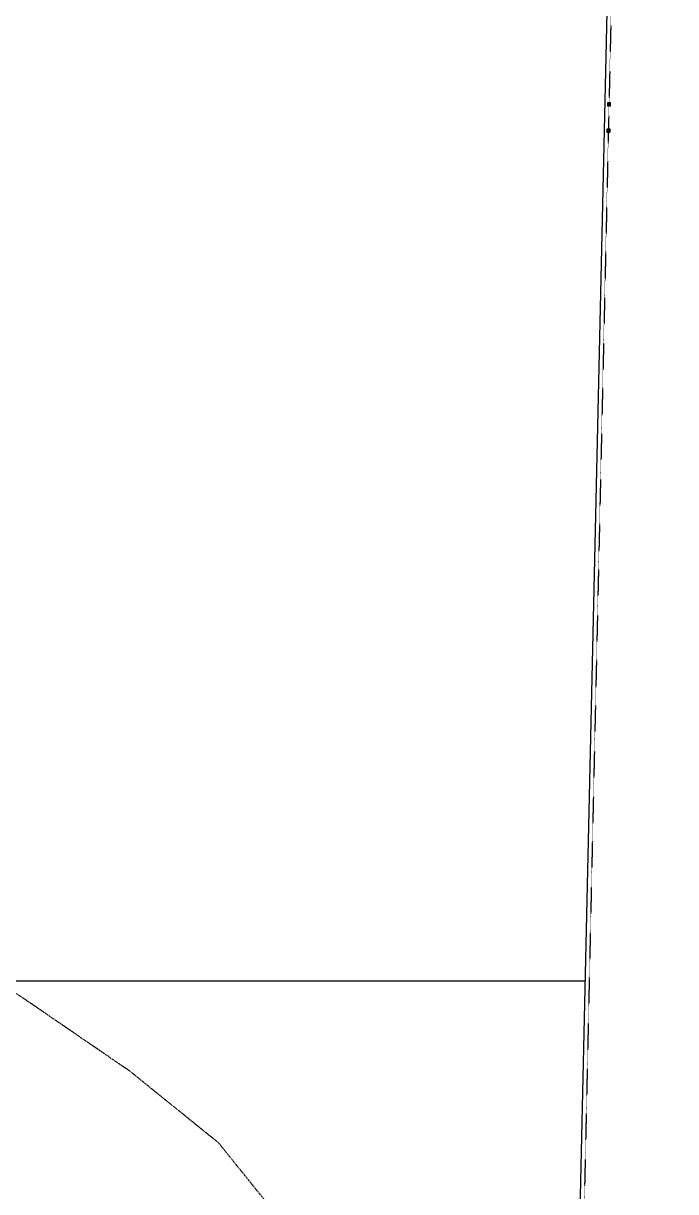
# Model space of a CAD drawing. Header units: inches. Extents: x -625442 to 34963, y -27993 to 66986.
# Drawn here: x -452873 to -448791, y 35919 to 43224 of the extents above; entities that cross this region are included whole.
import ezdxf

# ---------------------------------------------------------------- set-up
doc = ezdxf.new("R2010")
doc.units = ezdxf.units.IN
doc.header["$LTSCALE"] = 0.5
doc.header["$MEASUREMENT"] = 0
doc.linetypes.add('DIVIDE2', pattern=[0.625, 0.25, -0.125, 0, -0.125, 0, -0.125])
doc.linetypes.add('PHANTOM', pattern=[20, 10, -2, 2, -2, 2, -2])
for name, color, linetype in [('FEMA FLOOD ZONE', 190, 'PHANTOM'), ('FENCE', 7, 'FEN_LINE'), ('SECTION LINE', 101, 'DIVIDE2'), ('SURVEY MONUMENTS', 1, 'Continuous')]:
    doc.layers.add(name, color=color, linetype=linetype)
doc.styles.get("Standard").update_dxf_attribs({"font": 'Arial.ttf'})
doc.linetypes.add('FEN_LINE', pattern='A,0.5,-0.2,[" X ",Standard,S=0.1,R=0,X=-0.1,Y=-0.05],-0.25', length=0.95)

# ---------------------------------------------------------------- blocks, each defined once
blk = doc.blocks.new('SPT13')
blk.add_hatch(color=0).paths.add_polyline_path([(-0.5, 0.5), (-0.5, -0.5), (0.5, -0.5), (0.5, 0.5)])
at = {"color": 0}
blk.add_lwpolyline([(-0.5, 0.5), (-0.5, -0.5), (0.5, -0.5), (0.5, 0.5)], close=True, dxfattribs=at)

msp = doc.modelspace()

# ---------------------------------------------------------------- linework, layer by layer
at = {"layer": 'FEMA FLOOD ZONE'}
msp.add_lwpolyline([(-450936.20274, 35336.86771), (-451650.92597, 36223.53279), (-452207.02973, 36672.62127), (-452857.24325, 37117.43274), (-453238.52313, 37370.41994), (-453696.23903, 37558.60941), (-454051.28982, 37917.88007), (-454124.01105, 38820.33405), (-454098.39791, 39899.1789), (-454162.56378, 40057.42924), (-454594.89268, 40751.32247), (-454766.00148, 41358.66129), (-454376.59712, 42732.51266), (-454256.82102, 42950.64126), (-452853.43188, 45552.35941), (-452040.08279, 47333.66524), (-450310.47485, 51254.04194)], dxfattribs=at)
at = {"layer": 'FENCE'}
msp.add_line((-454160.51643, 37236.12233), (-449355.99983, 37236.12233), dxfattribs=at)
msp.add_lwpolyline([(-454541.52855, 26320.38452), (-449601.46382, 26359.87047), (-448922.57177, 56440.86474)], dxfattribs=at)
at = {"layer": 'SECTION LINE'}
msp.add_line((-448791.04081, 61205.17811), (-449577.99515, 26336.05729), dxfattribs=at)

# ---------------------------------------------------------------- block references
at = {"layer": 'SURVEY MONUMENTS', "xscale": 19.2, "yscale": 19.2, "zscale": 19.2}
for p in [(-449208.63496, 42718.21083), (-449211.44771, 42553.12892)]:
    msp.add_blockref('SPT13', p, dxfattribs=at)

doc.saveas('drawing.dxf')
